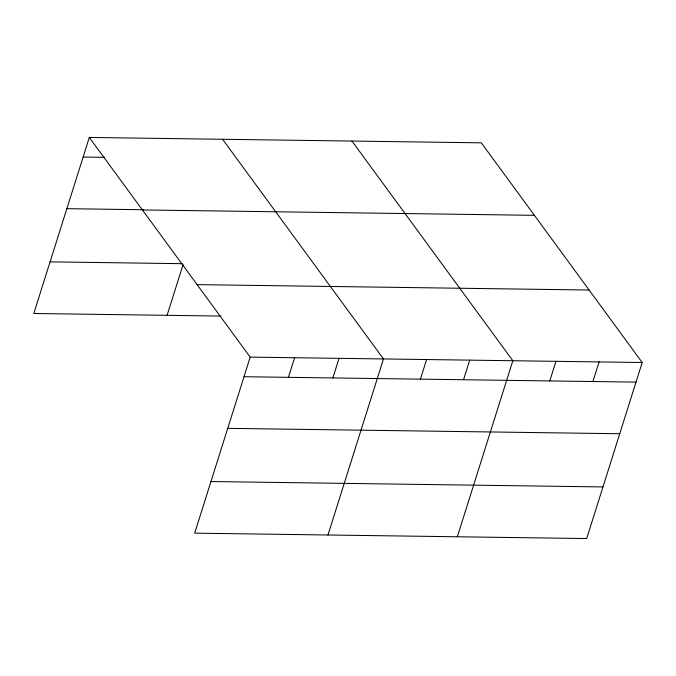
<?xml version="1.0" encoding="UTF-8"?>
<svg xmlns="http://www.w3.org/2000/svg" width="676" height="676" viewBox="0 0 676 676"><rect width="100%" height="100%" fill="white"/><g stroke="black" fill="none" stroke-linecap="round" stroke-linejoin="round"><path stroke-width="1.01" d="M89.308 137.448L250.188 357.114L194.68 533.161L586.692 538.552L642.2 362.513L481.32 142.839L89.308 137.448L33.8 313.487L220.722 316.064M167.082 315.32L183.052 264.688M288.432 377.335L294.618 357.731M332.862 377.943L339.048 358.339M327.97 534.995L383.469 358.948L222.59 139.281M420.413 379.151L426.59 359.548M463.533 379.743L469.719 360.139M457.331 536.778L512.839 360.73L351.951 141.056M549.774 380.926L555.959 361.322M592.894 381.517L599.08 361.922M83.123 157.052L104.822 157.347M66.848 208.673L143.304 209.729M142.399 209.94L534.412 215.331M50.075 261.865L182.326 263.682M197.096 284.63L589.109 290.021M250.188 357.114L642.2 362.513M244.011 376.718L636.023 382.117M227.727 428.347L619.74 433.738M210.963 481.54L602.967 486.931"/></g></svg>
